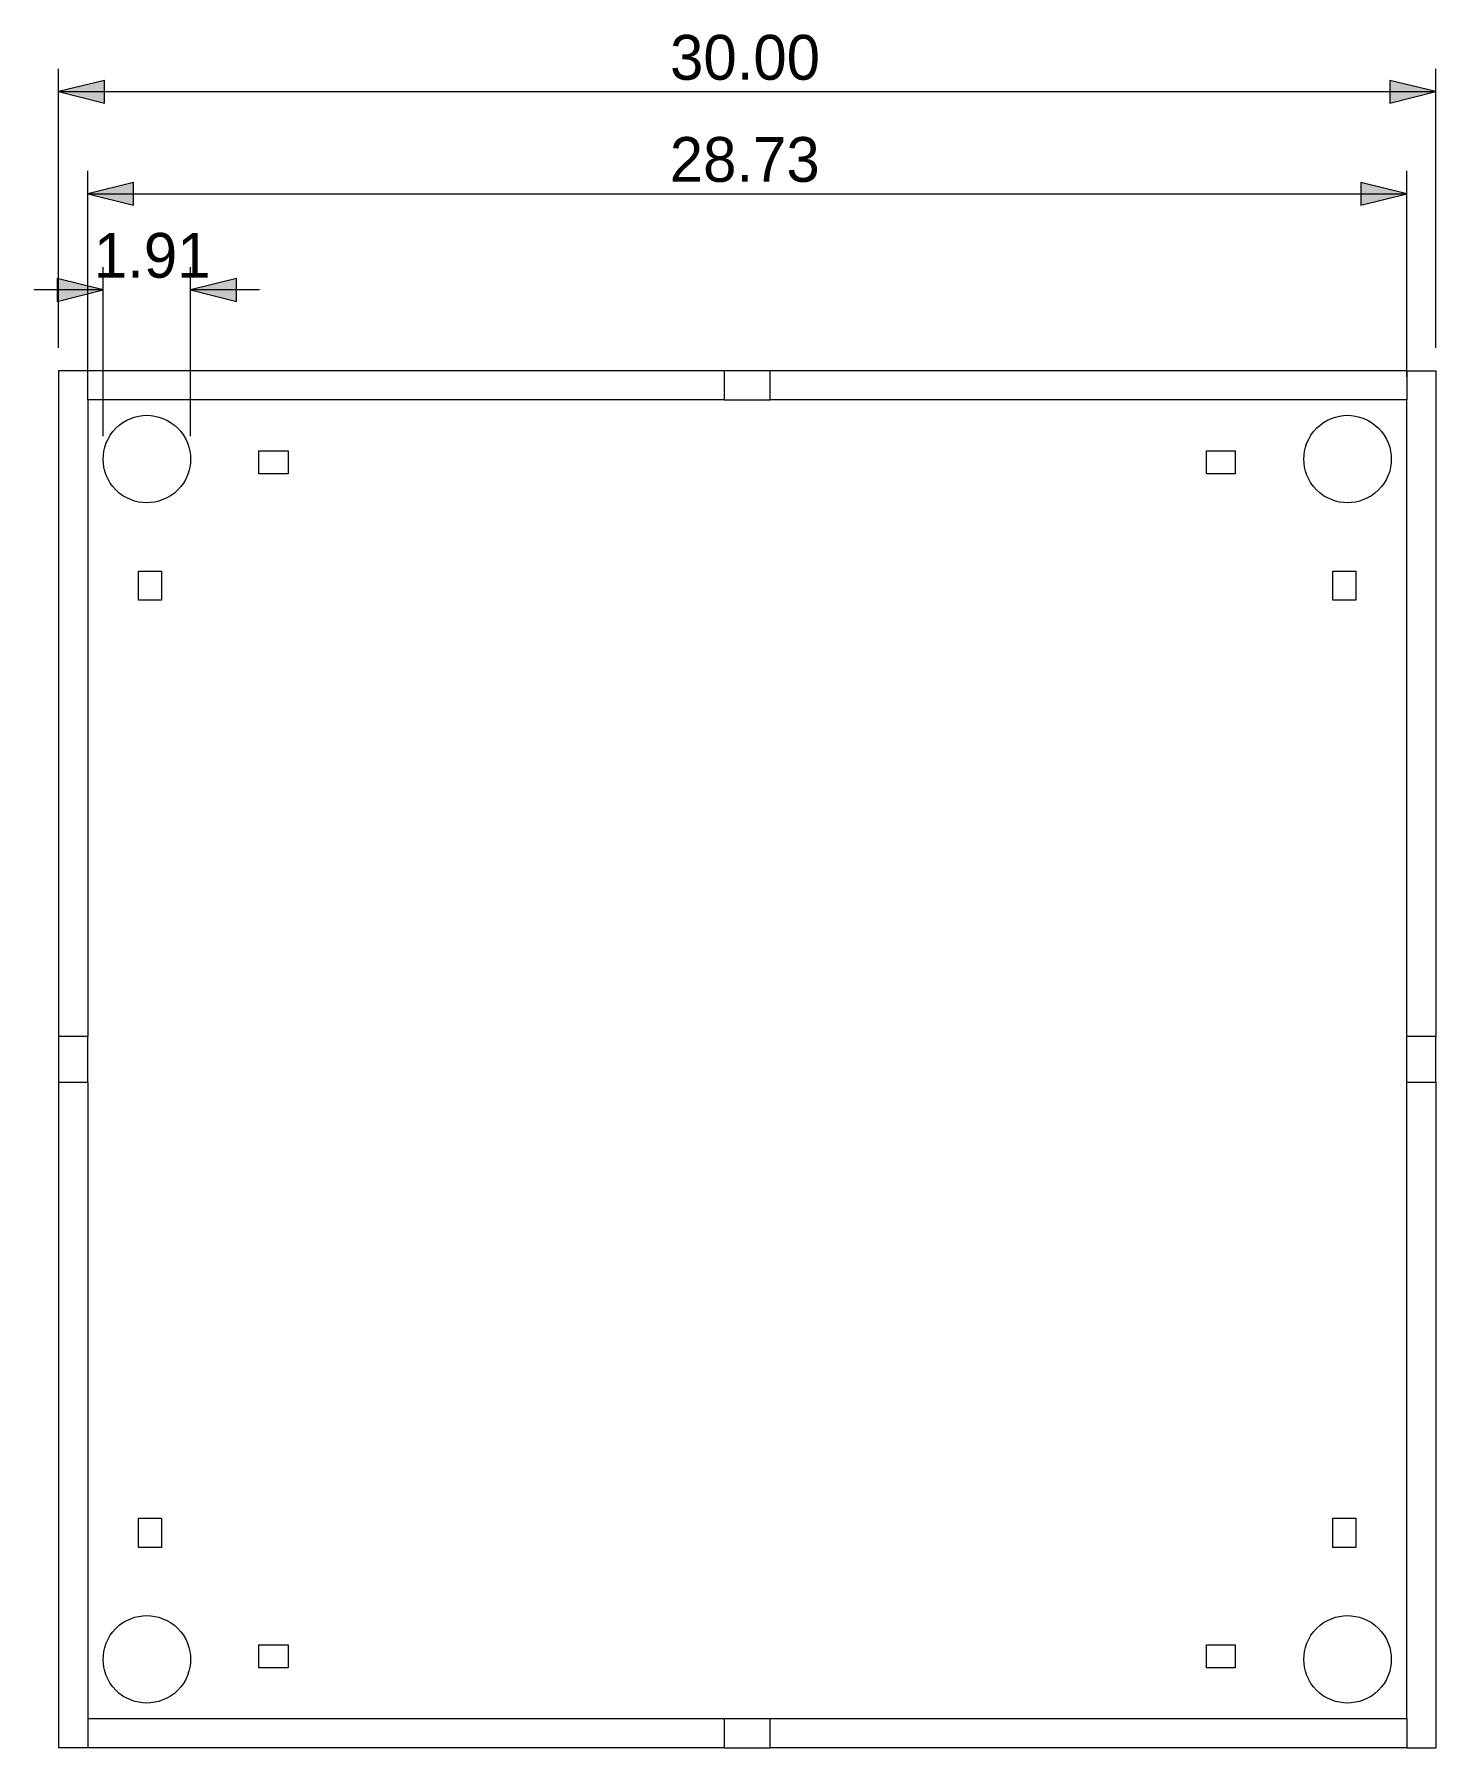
# Model space of a CAD drawing. Header units: inches. Extents: x 19 to 589, y 49 to 745.
import ezdxf

# ---------------------------------------------------------------- set-up
doc = ezdxf.new("R2010")
doc.units = ezdxf.units.IN
doc.header["$MEASUREMENT"] = 0
doc.layers.add('Layer 1', color=7, linetype='Continuous')

msp = doc.modelspace()

# ---------------------------------------------------------------- hatches: boundary and pattern name
at = {"layer": 'Layer 1', "true_color": 0xffffff}
for points in [[(29.16, 722.16), (47.88, 717.48), (47.88, 726.72)], [(589.08, 722.16), (570.48, 726.72), (570.48, 717.48)], [(41.04, 680.64), (59.64, 675.96), (59.64, 685.2)], [(577.32, 680.64), (558.6, 685.2), (558.6, 675.96)], [(47.28, 641.52), (28.68, 646.2), (28.68, 636.84)], [(82.8, 641.52), (101.52, 636.84), (101.52, 646.2)]]:
    msp.add_hatch(color=7, dxfattribs=at).paths.add_polyline_path(points)

# ---------------------------------------------------------------- linework, layer by layer
at = {"layer": 'Layer 1', "color": 7, "lineweight": 13, "true_color": 0xffffff}
for points in [[(29.16, 617.88), (29.16, 731.4)], [(29.16, 722.16), (47.88, 717.48), (47.88, 726.72), (29.16, 722.16)], [(589.08, 722.16), (570.48, 726.72), (570.48, 717.48), (589.08, 722.16)], [(589.08, 617.88), (589.08, 731.4)], [(29.16, 722.16), (589.08, 722.16)], [(41.04, 606.12), (41.04, 689.88)], [(41.04, 680.64), (59.64, 675.96), (59.64, 685.2), (41.04, 680.64)], [(577.32, 680.64), (558.6, 685.2), (558.6, 675.96), (577.32, 680.64)], [(577.32, 606.12), (577.32, 689.88)], [(41.04, 680.64), (577.32, 680.64)], [(47.28, 582), (47.28, 650.76)], [(82.8, 582), (82.8, 650.76)], [(47.28, 641.52), (19.32, 641.52)], [(47.28, 641.52), (28.68, 646.2), (28.68, 636.84), (47.28, 641.52)], [(82.8, 641.52), (101.52, 636.84), (101.52, 646.2), (82.8, 641.52)], [(110.88, 641.52), (82.8, 641.52)], [(299.76, 608.64), (41.04, 608.64), (29.16, 608.64)], [(29.16, 608.64), (29.16, 337.92)], [(299.76, 608.64), (299.76, 596.76), (41.04, 596.76), (41.04, 608.64)], [(318.48, 608.64), (299.76, 608.64)], [(318.48, 596.76), (318.48, 608.64)], [(577.32, 608.64), (318.48, 608.64)], [(577.32, 608.64), (589.08, 608.64)], [(577.32, 608.64), (577.32, 596.76)], [(589.08, 608.64), (589.08, 337.92)], [(41.04, 596.76), (41.04, 337.92)], [(299.76, 596.76), (318.48, 596.76)], [(577.32, 596.76), (318.48, 596.76)], [(577.32, 337.92), (577.32, 596.76)], [(82.8, 572.64), (82.8, 571.08), (82.56, 569.4), (82.2, 567.84), (81.6, 566.16), (80.88, 564.48), (79.92, 562.92), (78.84, 561.48), (77.64, 560.16), (76.32, 558.84), (74.76, 557.76), (73.2, 556.92), (71.64, 556.2), (69.96, 555.6), (68.28, 555.24), (66.72, 555), (65.04, 554.88), (63.48, 555), (61.8, 555.24), (60.12, 555.6), (58.56, 556.2), (56.88, 556.92), (55.32, 557.76), (53.88, 558.84), (52.44, 560.16), (51.24, 561.48), (50.16, 562.92), (49.32, 564.48), (48.48, 566.16), (48, 567.84), (47.64, 569.4), (47.4, 571.08), (47.28, 572.64), (47.4, 574.32), (47.64, 575.88), (48, 577.56), (48.48, 579.24), (49.32, 580.8), (50.16, 582.36), (51.24, 583.92), (52.44, 585.24), (53.88, 586.44), (55.32, 587.52), (56.88, 588.48), (58.56, 589.2), (60.12, 589.8), (61.8, 590.16), (63.48, 590.4), (65.04, 590.52), (66.72, 590.4), (68.28, 590.16), (69.96, 589.8), (71.64, 589.2), (73.2, 588.48), (74.76, 587.52), (76.32, 586.44), (77.64, 585.24), (78.84, 583.92), (79.92, 582.36), (80.88, 580.8), (81.6, 579.24), (82.2, 577.56), (82.56, 575.88), (82.8, 574.32), (82.8, 572.64)], [(535.44, 572.64), (535.56, 574.32), (535.68, 575.88), (536.16, 577.56), (536.64, 579.24), (537.48, 580.8), (538.32, 582.36), (539.4, 583.92), (540.6, 585.24), (542.04, 586.44), (543.48, 587.52), (545.04, 588.48), (546.72, 589.2), (548.28, 589.8), (549.96, 590.16), (551.64, 590.4), (553.2, 590.52), (554.76, 590.4), (556.44, 590.16), (558.12, 589.8), (559.8, 589.2), (561.36, 588.48), (562.92, 587.52), (564.36, 586.44), (565.8, 585.24), (567, 583.92), (568.08, 582.36), (569.04, 580.8), (569.76, 579.24), (570.36, 577.56), (570.72, 575.88), (570.96, 574.32), (570.96, 572.64), (570.96, 571.08), (570.72, 569.4), (570.36, 567.84), (569.76, 566.16), (569.04, 564.48), (568.08, 562.92), (567, 561.48), (565.8, 560.16), (564.36, 558.84), (562.92, 557.76), (561.36, 556.92), (559.8, 556.2), (558.12, 555.6), (556.44, 555.24), (554.76, 555), (553.2, 554.88), (551.64, 555), (549.96, 555.24), (548.28, 555.6), (546.72, 556.2), (545.04, 556.92), (543.48, 557.76), (542.04, 558.84), (540.6, 560.16), (539.4, 561.48), (538.32, 562.92), (537.48, 564.48), (536.64, 566.16), (536.16, 567.84), (535.68, 569.4), (535.56, 571.08), (535.44, 572.64)], [(110.64, 566.76), (110.64, 576)], [(110.64, 576), (122.52, 576)], [(122.52, 576), (122.52, 566.76)], [(495.84, 576), (507.6, 576)], [(495.84, 566.76), (495.84, 576)], [(507.6, 576), (507.6, 566.76)], [(122.52, 566.76), (110.64, 566.76)], [(507.6, 566.76), (495.84, 566.76)], [(61.68, 527.16), (71.04, 527.16)], [(61.68, 515.28), (61.68, 527.16)], [(71.04, 527.16), (71.04, 515.28)], [(547.2, 527.16), (556.56, 527.16)], [(547.2, 515.28), (547.2, 527.16)], [(556.56, 527.16), (556.56, 515.28)], [(71.04, 515.28), (61.68, 515.28)], [(556.56, 515.28), (547.2, 515.28)], [(29.16, 337.92), (29.16, 319.32)], [(41.04, 319.32), (41.04, 337.92), (29.16, 337.92)], [(589.08, 337.92), (577.32, 337.92)], [(577.32, 319.32), (577.32, 337.92)], [(589.08, 319.32), (589.08, 337.92)], [(29.16, 319.32), (41.04, 319.32), (41.04, 60.48), (41.04, 48.6), (29.16, 48.6)], [(29.16, 319.32), (29.16, 48.6)], [(577.32, 319.32), (589.08, 319.32)], [(577.32, 60.48), (577.32, 319.32)], [(589.08, 319.32), (589.08, 48.6)], [(61.68, 130.08), (61.68, 141.96)], [(61.68, 141.96), (71.04, 141.96)], [(71.04, 141.96), (71.04, 130.08)], [(547.2, 141.96), (556.56, 141.96)], [(547.2, 130.08), (547.2, 141.96)], [(556.56, 141.96), (556.56, 130.08)], [(71.04, 130.08), (61.68, 130.08)], [(556.56, 130.08), (547.2, 130.08)], [(82.8, 84.48), (82.8, 82.92), (82.56, 81.36), (82.2, 79.68), (81.6, 78), (80.88, 76.32), (79.92, 74.76), (78.84, 73.32), (77.64, 72), (76.32, 70.68), (74.76, 69.6), (73.2, 68.76), (71.64, 68.04), (69.96, 67.44), (68.28, 67.08), (66.72, 66.84), (65.04, 66.72), (63.48, 66.84), (61.8, 67.08), (60.12, 67.44), (58.56, 68.04), (56.88, 68.76), (55.32, 69.6), (53.88, 70.68), (52.44, 72), (51.24, 73.32), (50.16, 74.76), (49.32, 76.32), (48.48, 78), (48, 79.68), (47.64, 81.36), (47.4, 82.92), (47.28, 84.48), (47.4, 86.16), (47.64, 87.72), (48, 89.4), (48.48, 91.08), (49.32, 92.76), (50.16, 94.32), (51.24, 95.76), (52.44, 97.08), (53.88, 98.4), (55.32, 99.48), (56.88, 100.32), (58.56, 101.04), (60.12, 101.64), (61.8, 102), (63.48, 102.24), (65.04, 102.36), (66.72, 102.24), (68.28, 102), (69.96, 101.64), (71.64, 101.04), (73.2, 100.32), (74.76, 99.48), (76.32, 98.4), (77.64, 97.08), (78.84, 95.76), (79.92, 94.32), (80.88, 92.76), (81.6, 91.08), (82.2, 89.4), (82.56, 87.72), (82.8, 86.16), (82.8, 84.48)], [(535.44, 84.48), (535.56, 86.16), (535.68, 87.72), (536.16, 89.4), (536.64, 91.08), (537.48, 92.76), (538.32, 94.32), (539.4, 95.76), (540.6, 97.08), (542.04, 98.4), (543.48, 99.48), (545.04, 100.32), (546.72, 101.04), (548.28, 101.64), (549.96, 102), (551.64, 102.24), (553.2, 102.36), (554.76, 102.24), (556.44, 102), (558.12, 101.64), (559.8, 101.04), (561.36, 100.32), (562.92, 99.48), (564.36, 98.4), (565.8, 97.08), (567, 95.76), (568.08, 94.32), (569.04, 92.76), (569.76, 91.08), (570.36, 89.4), (570.72, 87.72), (570.96, 86.16), (570.96, 84.48), (570.96, 82.92), (570.72, 81.36), (570.36, 79.68), (569.76, 78), (569.04, 76.32), (568.08, 74.76), (567, 73.32), (565.8, 72), (564.36, 70.68), (562.92, 69.6), (561.36, 68.76), (559.8, 68.04), (558.12, 67.44), (556.44, 67.08), (554.76, 66.84), (553.2, 66.72), (551.64, 66.84), (549.96, 67.08), (548.28, 67.44), (546.72, 68.04), (545.04, 68.76), (543.48, 69.6), (542.04, 70.68), (540.6, 72), (539.4, 73.32), (538.32, 74.76), (537.48, 76.32), (536.64, 78), (536.16, 79.68), (535.68, 81.36), (535.56, 82.92), (535.44, 84.48)], [(110.64, 90.48), (122.52, 90.48)], [(110.64, 81.12), (110.64, 90.48)], [(122.52, 90.48), (122.52, 81.12)], [(495.84, 90.48), (507.6, 90.48)], [(495.84, 81.12), (495.84, 90.48)], [(507.6, 90.48), (507.6, 81.12)], [(122.52, 81.12), (110.64, 81.12)], [(507.6, 81.12), (495.84, 81.12)], [(41.04, 60.48), (299.76, 60.48)], [(299.76, 60.48), (299.76, 48.6)], [(299.76, 48.6), (318.48, 48.6), (318.48, 60.48)], [(299.76, 60.48), (318.48, 60.48)], [(318.48, 60.48), (577.32, 60.48)], [(577.32, 60.48), (577.32, 48.6), (589.08, 48.6)], [(299.76, 48.6), (41.04, 48.6)], [(577.32, 48.6), (318.48, 48.6)]]:
    msp.add_lwpolyline(points, dxfattribs=at)
at = {"layer": 'Layer 1', "lineweight": 0}
for points in [[(29.16, 722.16), (47.88, 717.48), (47.88, 726.72), (29.16, 722.16)], [(589.08, 722.16), (570.48, 726.72), (570.48, 717.48), (589.08, 722.16)], [(41.04, 680.64), (59.64, 675.96), (59.64, 685.2), (41.04, 680.64)], [(577.32, 680.64), (558.6, 685.2), (558.6, 675.96), (577.32, 680.64)], [(47.28, 641.52), (28.68, 646.2), (28.68, 636.84), (47.28, 641.52)], [(82.8, 641.52), (101.52, 636.84), (101.52, 646.2), (82.8, 641.52)]]:
    msp.add_lwpolyline(points, dxfattribs=at)

# ---------------------------------------------------------------- texts
at = {"layer": 'Layer 1', "color": 7, "true_color": 0xffffff, "char_height": 18.217, "attachment_point": 7}
for s, insert in [('\\fCIDFont+F1|b0|i0|c0|p34;\\W1;30.00', (277.8, 726.72)), ('\\fCIDFont+F1|b0|i0|c0|p34;\\W1;28.73', (277.68, 685.2)), ('\\fCIDFont+F1|b0|i0|c0|p34;\\W1;1.91', (43.56, 646.2))]:
    msp.add_mtext(s, dxfattribs=dict(at, insert=insert))

doc.saveas('drawing.dxf')
